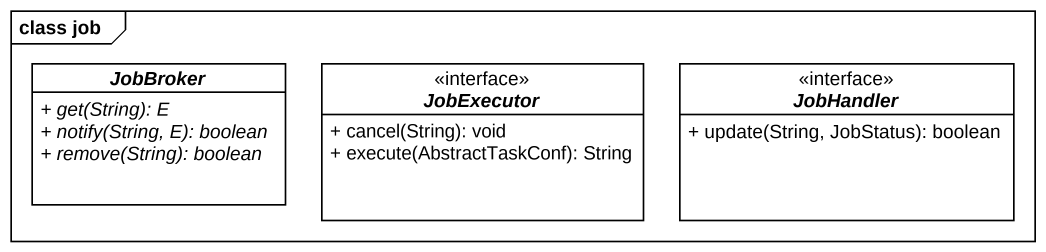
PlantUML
@startuml
mainframe class job
hide circle
hide empty members
skinparam classAttributeIconSize 0
abstract class JobBroker {
  {abstract} + get(String): E
  {abstract} + notify(String, E): boolean
  {abstract} + remove(String): boolean
}
interface JobExecutor <<interface>> {
  + cancel(String): void
  + execute(AbstractTaskConf): String
}
interface JobHandler <<interface>> {
  + update(String, JobStatus): boolean
}
@enduml
